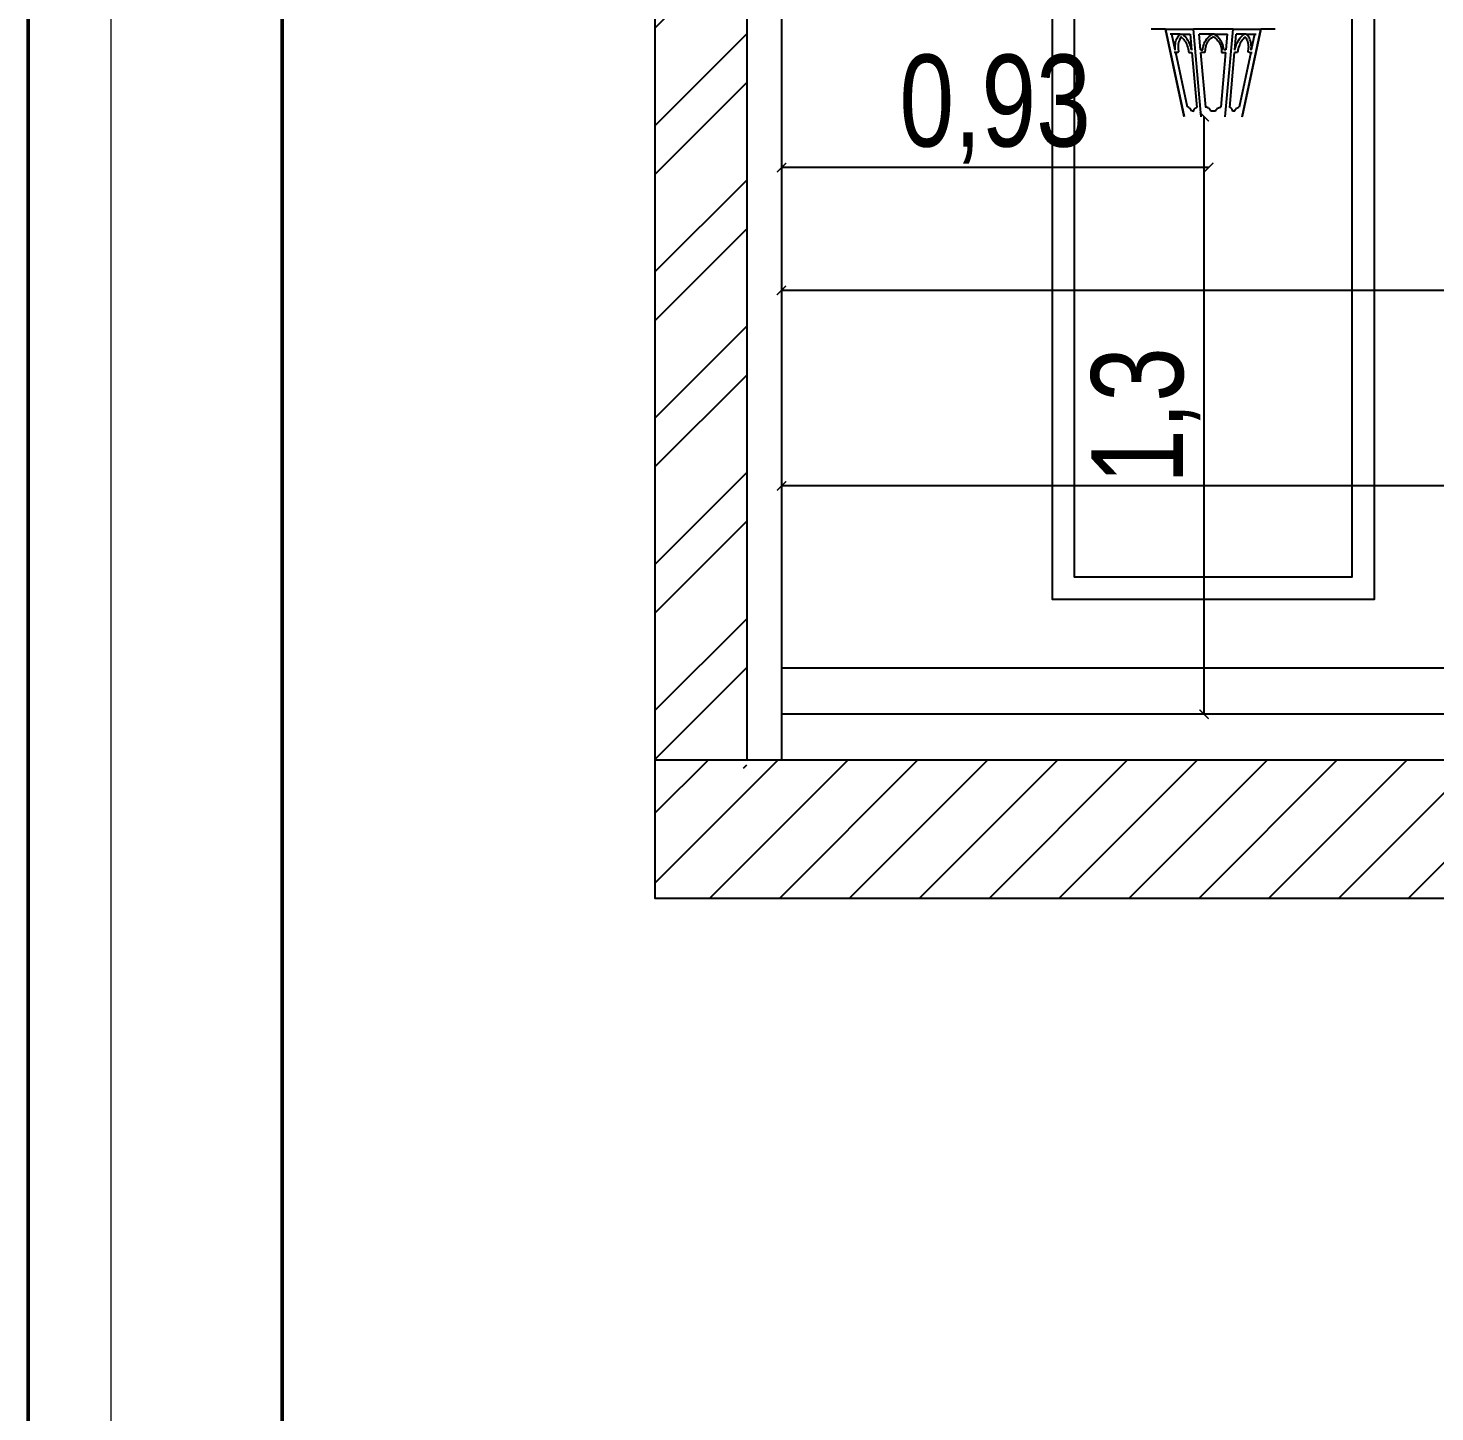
# Model space of a CAD drawing. Header units: inches. Extents: x -279 to 561, y -345 to 342.
# Drawn here: x -236.895 to -233.834, y 55.81 to 58.821 of the extents above; entities that cross this region are included whole.
import ezdxf

# ---------------------------------------------------------------- set-up
doc = ezdxf.new("R2010")
doc.units = ezdxf.units.IN
doc.header["$LTSCALE"] = 0.5
doc.header["$MEASUREMENT"] = 0
for name, color, linetype in [('CADER', 7, 'Continuous'), ('Edges', 7, 'Continuous'), ('WAL', 7, 'Continuous')]:
    doc.layers.add(name, color=color, linetype=linetype)
doc.layers.add('G-ANNO-HLIN', color=5, linetype='Continuous', lineweight=50)
doc.styles.add('ROM', font='AGENCYR.TTF', dxfattribs={"width": 0.8})
doc.dimstyles.new('Copy(9) of ISO-25', dxfattribs={"dimtxt": 0.2, "dimasz": 0.02, "dimexe": 0.05, "dimexo": 0.05, "dimgap": 0.02, "dimtad": 1, "dimtxsty": 'ROM', "dimblk": 'ARCHTICK', "dimcen": 0.03, "dimse1": 1, "dimse2": 1, "dimclrd": 248, "dimclrt": 248, "dimadec": 0, "dimazin": 0, "dimtfac": 1, "dimtmove": 0, "dimatfit": 3, "dimldrblk": 'DOT', "dimfxl": 1, "dimarcsym": 0})

# ---------------------------------------------------------------- blocks, each defined once
blk = doc.blocks.new('xx')
at = {"layer": 'Edges'}
for p, q in [((37.975, 12.3431), (37.989, 12.3431)), ((38.0165, 12.3431), (37.989, 12.3431)), ((37.989, 12.3431), (38.0074, 12.257)), ((38.0075, 12.2568), (37.989, 12.3431)), ((37.9952, 12.3381), (37.9937, 12.3381)), ((37.9952, 12.3381), (37.9985, 12.3228)), ((38.0035, 12.3381), (37.9952, 12.3381)), ((37.9987, 12.3287), (37.9989, 12.3302)), ((37.9989, 12.3302), (37.9993, 12.3316)), ((37.9993, 12.3316), (37.9998, 12.3329)), ((37.9998, 12.3329), (38.0004, 12.3342)), ((38.0004, 12.3342), (38.001, 12.3353)), ((38.001, 12.3353), (38.0018, 12.3364)), ((38.0018, 12.3364), (38.0026, 12.3373)), ((38.0022, 12.3309), (38.0019, 12.3296)), ((38.0026, 12.3321), (38.0022, 12.3309)), ((38.0026, 12.3373), (38.0035, 12.3381)), ((38.0032, 12.3332), (38.0026, 12.3321)), ((38.0037, 12.3342), (38.0032, 12.3332)), ((38.0035, 12.3381), (38.0056, 12.3381)), ((38.004, 12.3346), (38.0037, 12.3342)), ((38.0045, 12.3351), (38.0039, 12.3356)), ((38.004, 12.3346), (38.0045, 12.3351)), ((38.0057, 12.3341), (38.0045, 12.3351)), ((38.0061, 12.3377), (38.0056, 12.3381)), ((38.0056, 12.3381), (38.0133, 12.3381)), ((38.0057, 12.3341), (38.006, 12.3338)), ((38.006, 12.3338), (38.0069, 12.3327)), ((38.0072, 12.3368), (38.0061, 12.3377)), ((38.0069, 12.3327), (38.0078, 12.3316)), ((38.0083, 12.3358), (38.0072, 12.3368)), ((38.0078, 12.3316), (38.0086, 12.3305)), ((38.0093, 12.3346), (38.0083, 12.3358)), ((38.0086, 12.3305), (38.0093, 12.3292)), ((38.0102, 12.3334), (38.0093, 12.3346)), ((38.0111, 12.332), (38.0102, 12.3334)), ((38.0119, 12.3306), (38.0111, 12.332)), ((38.0126, 12.3291), (38.0119, 12.3306)), ((38.0147, 12.3228), (38.0133, 12.3381)), ((38.0242, 12.2568), (38.0165, 12.3431)), ((38.0165, 12.3431), (38.0554, 12.3431)), ((38.0242, 12.2568), (38.0165, 12.3431)), ((38.0222, 12.3381), (38.0221, 12.3381)), ((38.0222, 12.3381), (38.0235, 12.3228)), ((38.0352, 12.3381), (38.0222, 12.3381)), ((38.0271, 12.3291), (38.0278, 12.3306)), ((38.0278, 12.3306), (38.0287, 12.332)), ((38.0287, 12.332), (38.0296, 12.3334)), ((38.0296, 12.3334), (38.0307, 12.3346)), ((38.0305, 12.3305), (38.0298, 12.3292)), ((38.0314, 12.3316), (38.0305, 12.3305)), ((38.0307, 12.3346), (38.0319, 12.3358)), ((38.0323, 12.3327), (38.0314, 12.3316)), ((38.0319, 12.3358), (38.0332, 12.3368)), ((38.0334, 12.3338), (38.0323, 12.3327)), ((38.0332, 12.3368), (38.0345, 12.3377)), ((38.0338, 12.3341), (38.0334, 12.3338)), ((38.0338, 12.3341), (38.036, 12.3356)), ((38.0345, 12.3377), (38.0352, 12.3381)), ((38.0352, 12.3381), (38.0368, 12.3381)), ((38.0382, 12.3341), (38.036, 12.3356)), ((38.0374, 12.3377), (38.0368, 12.3381)), ((38.0368, 12.3381), (38.0498, 12.3381)), ((38.0388, 12.3368), (38.0374, 12.3377)), ((38.0382, 12.3341), (38.0386, 12.3338)), ((38.0386, 12.3338), (38.0397, 12.3327)), ((38.0401, 12.3358), (38.0388, 12.3368)), ((38.0397, 12.3327), (38.0406, 12.3316)), ((38.0413, 12.3346), (38.0401, 12.3358)), ((38.0406, 12.3316), (38.0415, 12.3305)), ((38.0424, 12.3334), (38.0413, 12.3346)), ((38.0415, 12.3305), (38.0422, 12.3292)), ((38.0433, 12.332), (38.0424, 12.3334)), ((38.0442, 12.3306), (38.0433, 12.332)), ((38.0449, 12.3291), (38.0442, 12.3306)), ((38.0478, 12.2568), (38.0555, 12.3431)), ((38.0478, 12.2568), (38.0555, 12.3431)), ((38.0485, 12.3228), (38.0498, 12.3381)), ((38.0498, 12.3381), (38.0499, 12.3381)), ((38.0554, 12.3431), (38.0554, 12.3431)), ((38.0554, 12.3431), (38.0555, 12.3431)), ((38.083, 12.3431), (38.0555, 12.3431)), ((38.0587, 12.3381), (38.0573, 12.3228)), ((38.0664, 12.3381), (38.0587, 12.3381)), ((38.0593, 12.3291), (38.0601, 12.3306)), ((38.0601, 12.3306), (38.0609, 12.332)), ((38.0609, 12.332), (38.0618, 12.3334)), ((38.0618, 12.3334), (38.0627, 12.3346)), ((38.0627, 12.3346), (38.0637, 12.3358)), ((38.0634, 12.3305), (38.0627, 12.3292)), ((38.0642, 12.3316), (38.0634, 12.3305)), ((38.0637, 12.3358), (38.0648, 12.3368)), ((38.0651, 12.3327), (38.0642, 12.3316)), ((38.0645, 12.2568), (38.083, 12.3431)), ((38.083, 12.3431), (38.0646, 12.2571)), ((38.0646, 12.2571), (38.083, 12.3431)), ((38.0648, 12.3368), (38.0659, 12.3377)), ((38.0659, 12.3338), (38.0651, 12.3327)), ((38.0659, 12.3377), (38.0664, 12.3381)), ((38.0663, 12.3341), (38.0659, 12.3338)), ((38.0663, 12.3341), (38.0675, 12.3351)), ((38.0685, 12.3381), (38.0664, 12.3381)), ((38.0675, 12.3351), (38.0681, 12.3356)), ((38.068, 12.3346), (38.0675, 12.3351)), ((38.068, 12.3346), (38.0683, 12.3342)), ((38.0683, 12.3342), (38.0688, 12.3332)), ((38.0694, 12.3373), (38.0685, 12.3381)), ((38.0685, 12.3381), (38.0768, 12.3381)), ((38.0688, 12.3332), (38.0693, 12.3321)), ((38.0693, 12.3321), (38.0698, 12.3309)), ((38.0702, 12.3364), (38.0694, 12.3373)), ((38.0698, 12.3309), (38.0701, 12.3296)), ((38.071, 12.3353), (38.0702, 12.3364)), ((38.0716, 12.3342), (38.071, 12.3353)), ((38.0722, 12.3329), (38.0716, 12.3342)), ((38.0727, 12.3316), (38.0722, 12.3329)), ((38.0731, 12.3302), (38.0727, 12.3316)), ((38.0733, 12.3287), (38.0731, 12.3302)), ((38.0735, 12.3228), (38.0768, 12.3381)), ((38.0768, 12.3381), (38.0783, 12.3381)), ((38.083, 12.3431), (38.097, 12.3431)), ((37.9991, 12.3202), (37.9975, 12.3202)), ((37.9984, 12.3256), (37.9985, 12.3272)), ((37.9985, 12.324), (37.9984, 12.3256)), ((37.9985, 12.3272), (37.9987, 12.3287)), ((37.9986, 12.3228), (37.9985, 12.324)), ((37.9985, 12.3228), (37.9986, 12.3228)), ((37.9986, 12.3224), (37.9986, 12.3228)), ((37.9991, 12.3202), (38.0106, 12.2663)), ((38.0004, 12.3202), (37.9991, 12.3202)), ((38.0004, 12.3202), (38.0018, 12.3207)), ((38.0015, 12.327), (38.0014, 12.3256)), ((38.0014, 12.3256), (38.0015, 12.3241)), ((38.0016, 12.3283), (38.0015, 12.327)), ((38.0015, 12.3241), (38.0018, 12.3207)), ((38.0019, 12.3296), (38.0016, 12.3283)), ((38.0093, 12.3292), (38.0099, 12.3279)), ((38.0099, 12.3279), (38.0105, 12.3265)), ((38.0105, 12.3265), (38.011, 12.3251)), ((38.011, 12.3251), (38.0114, 12.3237)), ((38.0114, 12.3237), (38.0121, 12.3202)), ((38.0121, 12.3202), (38.0149, 12.3202)), ((38.0133, 12.3276), (38.0126, 12.3291)), ((38.0138, 12.326), (38.0133, 12.3276)), ((38.0143, 12.3244), (38.0138, 12.326)), ((38.0146, 12.3228), (38.0143, 12.3244)), ((38.0147, 12.3228), (38.0146, 12.3228)), ((38.0147, 12.3224), (38.0147, 12.3228)), ((38.0197, 12.2659), (38.0149, 12.3202)), ((38.0235, 12.3228), (38.0257, 12.3228)), ((38.0238, 12.3202), (38.0237, 12.3202)), ((38.0238, 12.3202), (38.0285, 12.2663)), ((38.0277, 12.3202), (38.0238, 12.3202)), ((38.0257, 12.3228), (38.0258, 12.3244)), ((38.0258, 12.3244), (38.0261, 12.326)), ((38.0261, 12.326), (38.0266, 12.3276)), ((38.0266, 12.3276), (38.0271, 12.3291)), ((38.028, 12.3237), (38.0277, 12.3202)), ((38.0282, 12.3251), (38.028, 12.3237)), ((38.0286, 12.3265), (38.0282, 12.3251)), ((38.0291, 12.3279), (38.0286, 12.3265)), ((38.0298, 12.3292), (38.0291, 12.3279)), ((38.0422, 12.3292), (38.0429, 12.3279)), ((38.0429, 12.3279), (38.0434, 12.3265)), ((38.0434, 12.3265), (38.0437, 12.3251)), ((38.0434, 12.2663), (38.0482, 12.3202)), ((38.0437, 12.3251), (38.044, 12.3237)), ((38.044, 12.3237), (38.0443, 12.3202)), ((38.0443, 12.3202), (38.0482, 12.3202)), ((38.0454, 12.3276), (38.0449, 12.3291)), ((38.0459, 12.326), (38.0454, 12.3276)), ((38.0462, 12.3244), (38.0459, 12.326)), ((38.0463, 12.3228), (38.0462, 12.3244)), ((38.0485, 12.3228), (38.0463, 12.3228)), ((38.0482, 12.3202), (38.0483, 12.3202)), ((38.0571, 12.3202), (38.0523, 12.2659)), ((38.0599, 12.3202), (38.0571, 12.3202)), ((38.0573, 12.3228), (38.0574, 12.3228)), ((38.0573, 12.3228), (38.0573, 12.3224)), ((38.0574, 12.3228), (38.0577, 12.3244)), ((38.0577, 12.3244), (38.0582, 12.326)), ((38.0582, 12.326), (38.0587, 12.3276)), ((38.0587, 12.3276), (38.0593, 12.3291)), ((38.0606, 12.3237), (38.0599, 12.3202)), ((38.061, 12.3251), (38.0606, 12.3237)), ((38.0615, 12.3265), (38.061, 12.3251)), ((38.0614, 12.2663), (38.0729, 12.3202)), ((38.0621, 12.3279), (38.0615, 12.3265)), ((38.0627, 12.3292), (38.0621, 12.3279)), ((38.0701, 12.3296), (38.0704, 12.3283)), ((38.0705, 12.3241), (38.0702, 12.3207)), ((38.0716, 12.3202), (38.0702, 12.3207)), ((38.0704, 12.3283), (38.0705, 12.327)), ((38.0705, 12.327), (38.0706, 12.3256)), ((38.0706, 12.3256), (38.0705, 12.3241)), ((38.0716, 12.3202), (38.0729, 12.3202)), ((38.0729, 12.3202), (38.0744, 12.3202)), ((38.0735, 12.3272), (38.0733, 12.3287)), ((38.0734, 12.3228), (38.0735, 12.324)), ((38.0735, 12.3228), (38.0734, 12.3228)), ((38.0734, 12.3224), (38.0734, 12.3228)), ((38.0736, 12.3256), (38.0735, 12.3272)), ((38.0735, 12.324), (38.0736, 12.3256)), ((38.011, 12.2662), (38.0106, 12.2663)), ((38.0115, 12.2661), (38.011, 12.2662)), ((38.0119, 12.2659), (38.0115, 12.2661)), ((38.0123, 12.2656), (38.0119, 12.2659)), ((38.0127, 12.2654), (38.0123, 12.2656)), ((38.0131, 12.265), (38.0127, 12.2654)), ((38.0134, 12.2646), (38.0131, 12.265)), ((38.0138, 12.2642), (38.0134, 12.2646)), ((38.0141, 12.2638), (38.0138, 12.2642)), ((38.0144, 12.2633), (38.0141, 12.2638)), ((38.0146, 12.2628), (38.0144, 12.2633)), ((38.0148, 12.2622), (38.0146, 12.2628)), ((38.0148, 12.2622), (38.0168, 12.2622)), ((38.0167, 12.2618), (38.0168, 12.2622)), ((38.0168, 12.2623), (38.0169, 12.2628)), ((38.0168, 12.2622), (38.0168, 12.2623)), ((38.0169, 12.2628), (38.017, 12.2633)), ((38.017, 12.2633), (38.0172, 12.2638)), ((38.0172, 12.2638), (38.0174, 12.2642)), ((38.0174, 12.2642), (38.0177, 12.2646)), ((38.0177, 12.2646), (38.0179, 12.2649)), ((38.0179, 12.2649), (38.0183, 12.2652)), ((38.0183, 12.2652), (38.0186, 12.2654)), ((38.0186, 12.2654), (38.019, 12.2656)), ((38.019, 12.2656), (38.0193, 12.2658)), ((38.0193, 12.2658), (38.0197, 12.2659)), ((38.0197, 12.2658), (38.0197, 12.2659)), ((38.0291, 12.2662), (38.0285, 12.2663)), ((38.0297, 12.2661), (38.0291, 12.2662)), ((38.0302, 12.2659), (38.0297, 12.2661)), ((38.0308, 12.2656), (38.0302, 12.2659)), ((38.0313, 12.2654), (38.0308, 12.2656)), ((38.0317, 12.265), (38.0313, 12.2654)), ((38.0322, 12.2646), (38.0317, 12.265)), ((38.0326, 12.2642), (38.0322, 12.2646)), ((38.0329, 12.2638), (38.0326, 12.2642)), ((38.0332, 12.2633), (38.0329, 12.2638)), ((38.0334, 12.2628), (38.0332, 12.2633)), ((38.0336, 12.2622), (38.0334, 12.2628)), ((38.0336, 12.2622), (38.0384, 12.2622)), ((38.0384, 12.2622), (38.0385, 12.2628)), ((38.0385, 12.2628), (38.0388, 12.2633)), ((38.0388, 12.2633), (38.0391, 12.2638)), ((38.0391, 12.2638), (38.0394, 12.2642)), ((38.0394, 12.2642), (38.0398, 12.2646)), ((38.0398, 12.2646), (38.0403, 12.265)), ((38.0403, 12.265), (38.0407, 12.2654)), ((38.0407, 12.2654), (38.0412, 12.2656)), ((38.0412, 12.2656), (38.0418, 12.2659)), ((38.0418, 12.2659), (38.0423, 12.2661)), ((38.0423, 12.2661), (38.0429, 12.2662)), ((38.0429, 12.2662), (38.0434, 12.2663)), ((38.0433, 12.2658), (38.0433, 12.2657)), ((38.0527, 12.2658), (38.0523, 12.2659)), ((38.0523, 12.2659), (38.0523, 12.2658)), ((38.053, 12.2656), (38.0527, 12.2658)), ((38.0534, 12.2654), (38.053, 12.2656)), ((38.0537, 12.2652), (38.0534, 12.2654)), ((38.0541, 12.2649), (38.0537, 12.2652)), ((38.0543, 12.2646), (38.0541, 12.2649)), ((38.0546, 12.2642), (38.0543, 12.2646)), ((38.0548, 12.2638), (38.0546, 12.2642)), ((38.055, 12.2633), (38.0548, 12.2638)), ((38.0551, 12.2628), (38.055, 12.2633)), ((38.0552, 12.2623), (38.0551, 12.2628)), ((38.0552, 12.2622), (38.0552, 12.2623)), ((38.0552, 12.2622), (38.0572, 12.2622)), ((38.0553, 12.2618), (38.0552, 12.2622)), ((38.0572, 12.2622), (38.0574, 12.2628)), ((38.0574, 12.2628), (38.0576, 12.2633)), ((38.0576, 12.2633), (38.0579, 12.2638)), ((38.0579, 12.2638), (38.0582, 12.2642)), ((38.0582, 12.2642), (38.0586, 12.2646)), ((38.0586, 12.2646), (38.0589, 12.265)), ((38.0589, 12.265), (38.0593, 12.2654)), ((38.0593, 12.2654), (38.0597, 12.2656)), ((38.0597, 12.2656), (38.0601, 12.2659)), ((38.0601, 12.2659), (38.0605, 12.2661)), ((38.0605, 12.2661), (38.061, 12.2662)), ((38.061, 12.2662), (38.0614, 12.2663))]:
    blk.add_line(p, q, dxfattribs=at)
blk = doc.blocks.new('_ArchTick')
at = {"color": 0, "linetype": 'ByBlock', "const_width": 0.15}
blk.add_lwpolyline([(-0.5, -0.5), (0.5, 0.5)], dxfattribs=at)
blk = doc.blocks.new('*D569')
at = {"layer": 'Defpoints', "color": 0, "transparency": 16777216}
for p in [(-234.3424, 58.6281), (-234.336, 58.6281), (-234.3835, 57.3281)]:
    blk.add_point(p, dxfattribs=at)
at = {"layer": 'WAL', "color": 248, "lineweight": -2, "transparency": 16777216}
blk.add_line((-234.336, 57.3281), (-234.336, 58.6281), dxfattribs=at)
at = {"layer": 'WAL', "color": 248, "lineweight": -2, "transparency": 16777216, "xscale": 0.02, "yscale": 0.02, "zscale": 0.02}
for p, rotation in [((-234.336, 58.6281), 90), ((-234.336, 57.3281), 270)]:
    blk.add_blockref('_ArchTick', p, dxfattribs=dict(at, rotation=rotation))
at = {"layer": 'WAL', "color": 248, "transparency": 16777216, "insert": (-234.4631, 57.9781), "char_height": 0.2, "attachment_point": 5, "rotation": 90, "style": 'ROM'}
blk.add_mtext('1,3', dxfattribs=at)
blk = doc.blocks.new('_DOT')
at = {"color": 0, "linetype": 'ByBlock'}
blk.add_line((-0.5, 0), (-1, 0), dxfattribs=at)
at = {"color": 0, "linetype": 'ByBlock', "const_width": 0.5}
blk.add_lwpolyline([(-0.25, 0, 1), (0.25, 0, 1)], format="xyb", close=True, dxfattribs=at)
blk = doc.blocks.new('*D594')
at = {"layer": 'Defpoints', "color": 0, "transparency": 16777216}
for p in [(-235.2556, 58.5403), (-234.326, 58.5403), (-235.2556, 58.5176)]:
    blk.add_point(p, dxfattribs=at)
at = {"layer": 'WAL', "color": 248, "lineweight": -2, "transparency": 16777216}
blk.add_line((-234.326, 58.5176), (-235.2556, 58.5176), dxfattribs=at)
at = {"layer": 'WAL', "color": 248, "lineweight": -2, "transparency": 16777216, "xscale": 0.02, "yscale": 0.02, "zscale": 0.02, "rotation": 180}
blk.add_blockref('_ArchTick', (-235.2556, 58.5176), dxfattribs=at)
at = {"layer": 'WAL', "color": 248, "lineweight": -2, "transparency": 16777216, "xscale": 0.02, "yscale": 0.02, "zscale": 0.02}
blk.add_blockref('_ArchTick', (-234.326, 58.5176), dxfattribs=at)
at = {"layer": 'WAL', "color": 248, "transparency": 16777216, "insert": (-234.7908, 58.6447), "char_height": 0.2, "attachment_point": 5, "style": 'ROM'}
blk.add_mtext('0,93', dxfattribs=at)
blk = doc.blocks.new('*D595')
at = {"layer": 'Defpoints', "color": 0, "transparency": 16777216}
for p in [(-231.186, 58.4527), (-235.2556, 58.2501), (-235.2556, 58.2501)]:
    blk.add_point(p, dxfattribs=at)
at = {"layer": 'WAL', "color": 248, "lineweight": -2, "transparency": 16777216}
blk.add_line((-231.186, 58.2501), (-235.2556, 58.2501), dxfattribs=at)
at = {"layer": 'WAL', "color": 248, "lineweight": -2, "transparency": 16777216, "xscale": 0.02, "yscale": 0.02, "zscale": 0.02, "rotation": 180}
blk.add_blockref('_ArchTick', (-235.2556, 58.2501), dxfattribs=at)
at = {"layer": 'WAL', "color": 248, "lineweight": -2, "transparency": 16777216, "xscale": 0.02, "yscale": 0.02, "zscale": 0.02}
blk.add_blockref('_ArchTick', (-231.186, 58.2501), dxfattribs=at)
at = {"layer": 'WAL', "color": 248, "transparency": 16777216, "insert": (-233.2208, 58.3771), "char_height": 0.2, "attachment_point": 5, "style": 'ROM'}
blk.add_mtext('4,07', dxfattribs=at)
blk = doc.blocks.new('*D621')
at = {"layer": 'Defpoints', "color": 0, "transparency": 16777216}
for p in [(-228.0174, 58.6287), (-235.2556, 58.1274), (-235.2556, 57.8248)]:
    blk.add_point(p, dxfattribs=at)
at = {"layer": 'WAL', "color": 248, "lineweight": -2, "transparency": 16777216}
blk.add_line((-228.0174, 57.8248), (-235.2556, 57.8248), dxfattribs=at)
at = {"layer": 'WAL', "color": 248, "lineweight": -2, "transparency": 16777216, "xscale": 0.02, "yscale": 0.02, "zscale": 0.02, "rotation": 180}
blk.add_blockref('_ArchTick', (-235.2556, 57.8248), dxfattribs=at)
at = {"layer": 'WAL', "color": 248, "lineweight": -2, "transparency": 16777216, "xscale": 0.02, "yscale": 0.02, "zscale": 0.02}
blk.add_blockref('_ArchTick', (-228.0174, 57.8248), dxfattribs=at)
at = {"layer": 'WAL', "color": 248, "transparency": 16777216, "insert": (-231.6365, 57.9519), "char_height": 0.2, "attachment_point": 5, "style": 'ROM'}
blk.add_mtext('7,24', dxfattribs=at)

msp = doc.modelspace()

# ---------------------------------------------------------------- hatches: boundary and pattern name
at = {"linetype": 'Continuous', "lineweight": -3}
h = msp.add_hatch(dxfattribs=at)
h.set_pattern_fill('ANSI32', scale=0.6)
h.set_pattern_definition([(45, (-140.87264, 86.12707), (-0.15909903, 0.15909903), []), (45, (-140.76657, 86.12707), (-0.15909903, 0.15909903), [])])
h.paths.add_polyline_path([(-235.5309, 57.2105), (-235.3309, 57.2105), (-235.3309, 60.1281), (-235.5309, 60.1281)])
h = msp.add_hatch(dxfattribs=at)
h.set_pattern_fill('ANSI31', scale=0.86)
h.set_pattern_definition([(45, (-121.36726, 86.4447), (-0.07601398, 0.07601398), [])])
h.paths.add_polyline_path([(-215.7319, 57.2281), (-235.5309, 57.2281), (-235.5309, 56.9281), (-215.5509, 56.9281), (-215.5509, 57.2281)])

# ---------------------------------------------------------------- linework, layer by layer
for p, q in [((-235.5309, 60.4281), (-235.5309, 56.9281)), ((-235.5309, 60.4281), (-235.5309, 56.9281)), ((-235.3309, 60.1281), (-235.3309, 57.2281)), ((-235.3309, 60.1281), (-235.3309, 57.2281)), ((-235.2556, 60.1281), (-235.2556, 57.2281))]:
    msp.add_line(p, q)
at = {"color": 7}
for p, q in [((-215.8263, 57.4281), (-235.2556, 57.4281)), ((-215.8263, 57.3281), (-235.2556, 57.3281))]:
    msp.add_line(p, q, dxfattribs=at)
for points in [[(-234.6663, 59.6718), (-233.9663, 59.6718), (-233.9663, 57.578), (-234.6663, 57.578)], [(-234.618, 59.6235), (-234.0146, 59.6235), (-234.0146, 57.6263), (-234.618, 57.6263)]]:
    msp.add_lwpolyline(points, close=True)
at = {"color": 7, "linetype": 'Continuous'}
msp.add_lwpolyline([(-215.5509, 57.2281), (-235.5309, 57.2281), (-235.5309, 56.9281), (-215.5509, 56.9281)], close=True, dxfattribs=at)
at = {"layer": 'CADER', "lineweight": 18}
for points in [[(-236.8947, 68.2318), (-213.1856, 68.2318), (-213.1856, 52.4591), (-236.8947, 52.4591)], [(-236.7142, 68.0512), (-213.3662, 68.0512), (-213.3662, 52.6396), (-236.7142, 52.6396)]]:
    msp.add_lwpolyline(points, close=True, dxfattribs=at)
at = {"layer": 'G-ANNO-HLIN', "color": 0}
for points in [[(-236.8947, 68.2318), (-213.1856, 68.2318), (-213.1856, 52.4591), (-236.8947, 52.4591)], [(-236.3418, 67.6789), (-213.7385, 67.6789), (-213.7385, 53.012), (-236.3418, 53.012)]]:
    msp.add_lwpolyline(points, close=True, dxfattribs=at)

# ---------------------------------------------------------------- block references
at = {"xscale": -2.209324571047085, "yscale": 2.209324571047085, "zscale": 2.209324571047085}
msp.add_blockref('xx', (-150.2824, 31.5489), dxfattribs=at)

# ---------------------------------------------------------------- dimensions: what is measured, and where the dimension line sits
at = {"layer": 'WAL'}
for base, p1, p2, picture, middle in [((-235.2556, 58.5176), (-234.326, 58.5403), (-235.2556, 58.5403), '*D594', (-234.7908, 58.6447)), ((-235.2556, 57.8248), (-228.0174, 58.6287), (-235.2556, 58.1274), '*D621', (-231.6365, 57.9519)), ((-235.2556, 58.2501), (-231.186, 58.4527), (-235.2556, 58.2501), '*D595', (-233.2208, 58.3771))]:
    dim = msp.add_linear_dim(base=base, p1=p1, p2=p2, dimstyle='Copy(9) of ISO-25', dxfattribs=at)
    dim.commit()
    dim.dimension.update_dxf_attribs({"geometry": picture, "text_midpoint": middle})
dim = msp.add_linear_dim(base=(-234.336, 58.6281), p1=(-234.3835, 57.3281), p2=(-234.3424, 58.6281), angle=90, dimstyle='Copy(9) of ISO-25', dxfattribs=at)
dim.commit()
dim.dimension.update_dxf_attribs({"geometry": '*D569', "text_midpoint": (-234.4631, 57.9781)})

doc.saveas('drawing.dxf')
